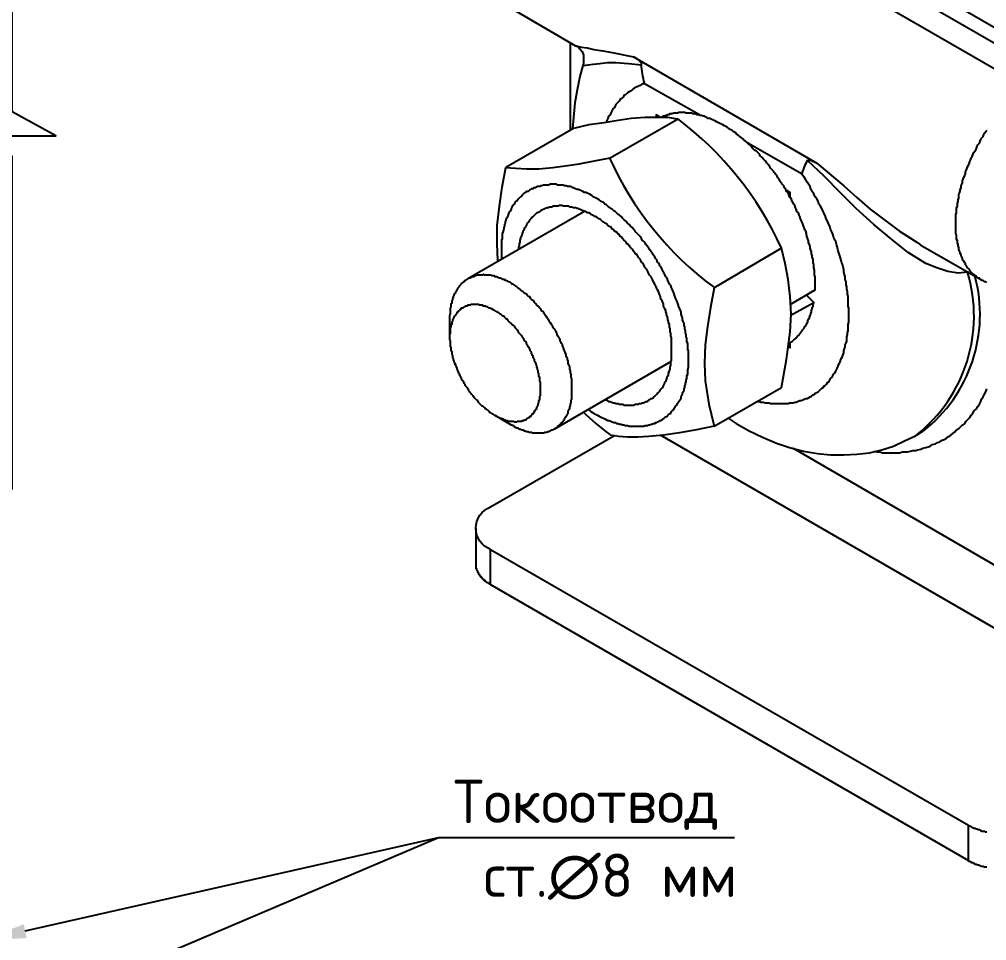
# Model space of a CAD drawing. Header units: millimetres. Extents: x -42533 to 645315, y 3457 to 82611.
# Drawn here: x 634837 to 640427, y 25499 to 30821 of the extents above; entities that cross this region are included whole.
import ezdxf

# ---------------------------------------------------------------- set-up
doc = ezdxf.new("R2010")
doc.units = ezdxf.units.MM
doc.layers.add('PDF _0', color=7, linetype='Continuous')
doc.layers.add('PDF _Текст', color=7, linetype='Continuous')
doc.styles.add('PDF ISOCPEUR', font='isocpeur.ttf')

msp = doc.modelspace()

# ---------------------------------------------------------------- linework, layer by layer
at = {"layer": 'PDF _0', "lineweight": 25}
for points in [[(634794.4, 28105.8), (634794.4, 30028.6), (634561.5, 30147.2), (635048.6, 30147.2), (634794.4, 30287), (634794.4, 34056.4), (634561.5, 34179.3), (635048.6, 34179.3), (634794.4, 34319), (634794.4, 35174.6)], [(638161.6, 32108.2), (640567.2, 30719), (640745.1, 30820.6)], [(640694.3, 30553.8), (638034.5, 32087)], [(640651.9, 30431), (637962.5, 31981.1)], [(637708.4, 30867.2), (638051.4, 30668.1), (638064.1, 30663.9), (638076.8, 30651.2), (638089.6, 30634.3), (638098, 30613.1), (638098, 30587.7), (638098, 30566.5), (638093.8, 30553.8), (638076.8, 30490.3), (638059.9, 30414), (638047.2, 30337.8), (638038.7, 30253.1), (638034.5, 30189.6)], [(638021.8, 30181.1), (638021.8, 30685.1)], [(638051.4, 30668.1), (638055.7, 30668.1), (638085.3, 30659.7), (638119.2, 30655.4), (638157.3, 30647), (638208.1, 30638.5), (638263.2, 30630), (638386, 30604.6)], [(638093.8, 30553.8), (638098, 30553.8), (638123.4, 30558), (638153.1, 30562.3), (638191.2, 30566.5), (638233.6, 30570.7), (638284.4, 30570.7), (638356.4, 30566.5), (638432.6, 30558), (638432.6, 30566.5), (638428.4, 30570.7), (638424.1, 30579.2), (638407.2, 30591.9), (638386, 30604.6), (639444.9, 29990.5), (639601.6, 29859.2), (639677.8, 29791.4), (639754, 29723.7), (639838.7, 29660.1), (639923.5, 29596.6), (640029.3, 29528.8), (640046.3, 29516.1), (640393.6, 29317.1)], [(638767.2, 30270), (638449.6, 30447.9), (638441.1, 30447.9), (638432.6, 30443.7), (638424.1, 30439.4), (638415.7, 30435.2), (638407.2, 30431), (638398.7, 30426.7), (638390.3, 30422.5), (638381.8, 30418.3), (638377.6, 30414), (638369.1, 30405.6), (638360.6, 30401.3), (638352.1, 30397.1), (638343.7, 30388.6), (638339.4, 30384.4), (638331, 30380.1), (638326.7, 30371.7), (638318.3, 30363.2), (638309.8, 30359), (638305.6, 30350.5), (638297.1, 30342), (638292.8, 30337.8), (638284.4, 30329.3), (638280.1, 30320.8), (638275.9, 30312.4), (638267.4, 30303.9), (638263.2, 30295.4), (638259, 30287), (638254.7, 30278.5), (638250.5, 30270), (638242, 30261.6), (638237.8, 30248.8), (638233.6, 30240.4), (638229.3, 30231.9), (638229.3, 30227.7)], [(637602.5, 29423), (637602.5, 29427.2), (637598.2, 29524.6), (637598.2, 29630.5), (637611, 29740.6), (637627.9, 29850.7), (637649.1, 29965.1), (637704.1, 29960.8), (637767.7, 29956.6), (637839.7, 29956.6), (637920.1, 29965.1), (637992.1, 29973.6), (638072.6, 29986.3), (638161.6, 30003.2), (638250.5, 30020.1), (638640.1, 30244.6), (638585.1, 30253.1), (638521.6, 30253.1), (638453.8, 30253.1), (638373.3, 30248.8), (638297.1, 30236.1), (638216.6, 30223.4), (638127.7, 30210.7), (638038.7, 30189.6), (637649.1, 29965.1)], [(638542.7, 30253.1), (638517.3, 30270), (638517.3, 30253.1)], [(639292.4, 29173.1), (639436.4, 29257.8), (639436.4, 29266.2), (639436.4, 29274.7), (639436.4, 29283.2), (639436.4, 29295.9), (639436.4, 29304.4), (639436.4, 29312.8), (639436.4, 29321.3), (639436.4, 29334), (639432.2, 29342.5), (639432.2, 29351), (639432.2, 29363.7), (639432.2, 29372.1), (639427.9, 29384.8), (639427.9, 29393.3), (639427.9, 29406), (639423.7, 29414.5), (639423.7, 29423), (639423.7, 29435.7), (639419.4, 29444.1), (639419.4, 29456.8), (639415.2, 29465.3), (639415.2, 29478), (639411, 29486.5), (639406.7, 29499.2), (639406.7, 29507.7), (639402.5, 29520.4), (639398.3, 29528.8), (639398.3, 29541.5), (639394, 29550), (639389.8, 29562.7), (639385.6, 29575.4), (639385.6, 29583.9), (639381.3, 29596.6), (639377.1, 29605.1), (639372.9, 29617.8), (639368.6, 29626.3), (639364.4, 29639), (639360.2, 29647.4), (639355.9, 29660.1), (639351.7, 29668.6), (639347.4, 29681.3), (639343.2, 29689.8), (639339, 29702.5), (639330.5, 29711), (639326.3, 29723.7), (639322, 29732.1), (639317.8, 29744.8), (639313.6, 29753.3), (639305.1, 29766), (639300.9, 29774.5), (639296.6, 29787.2), (639288.2, 29795.7), (639283.9, 29808.4), (639279.7, 29816.8), (639271.2, 29825.3), (639267, 29838), (639258.5, 29846.5), (639254.3, 29859.2), (639245.8, 29867.7), (639241.6, 29876.1), (639233.1, 29884.6), (639228.9, 29897.3), (639220.4, 29905.8), (639216.2, 29914.3), (639207.7, 29927), (639199.2, 29935.4), (639195, 29943.9), (639186.5, 29952.4), (639178, 29960.8), (639173.8, 29969.3), (639165.3, 29982), (639156.9, 29990.5), (639152.6, 29999), (639144.2, 30007.4), (639135.7, 30015.9), (639127.2, 30024.4), (639118.7, 30032.8), (639114.5, 30041.3), (639106, 30049.8), (639097.6, 30058.3), (639089.1, 30062.5), (639080.6, 30071), (639072.2, 30079.4), (639067.9, 30087.9), (639059.4, 30096.4), (639051, 30100.6), (639042.5, 30109.1), (639034, 30117.6), (639025.6, 30121.8), (639017.1, 30130.3), (639008.6, 30138.7), (639000.1, 30143), (638991.7, 30151.4), (638983.2, 30155.7), (638979, 30164.1), (638970.5, 30168.4), (638962, 30172.6), (638953.6, 30181.1), (638945.1, 30185.3), (638936.6, 30189.6), (638928.1, 30198), (638919.7, 30202.3), (638911.2, 30206.5), (638902.7, 30210.7), (638894.3, 30215), (638885.8, 30219.2), (638877.3, 30223.4), (638868.9, 30227.7), (638860.4, 30231.9), (638851.9, 30236.1), (638843.4, 30240.4), (638835, 30244.6), (638826.5, 30248.8), (638818, 30248.8), (638809.6, 30253.1), (638801.1, 30257.3), (638796.9, 30261.6), (638788.4, 30261.6), (638779.9, 30265.8), (638771.4, 30265.8), (638763, 30270), (638754.5, 30270), (638746, 30274.3), (638737.6, 30274.3), (638729.1, 30274.3), (638724.9, 30278.5), (638716.4, 30278.5), (638707.9, 30278.5), (638699.4, 30278.5), (638691, 30278.5), (638682.5, 30282.7), (638678.3, 30282.7), (638669.8, 30282.7), (638661.3, 30282.7), (638652.9, 30282.7), (638648.6, 30282.7), (638640.1, 30278.5), (638631.7, 30278.5), (638627.4, 30278.5), (638619, 30278.5), (638610.5, 30274.3), (638606.3, 30274.3), (638597.8, 30274.3), (638589.3, 30270), (638585.1, 30270), (638576.6, 30265.8), (638572.4, 30265.8), (638563.9, 30261.6), (638559.7, 30261.6), (638551.2, 30257.3), (638547, 30253.1)], [(640427.5, 29300.1), (640423.2, 29304.4), (640414.8, 29304.4), (640410.5, 29308.6), (640406.3, 29312.8), (640397.8, 29312.8), (640393.6, 29317.1), (640389.3, 29321.3), (640385.1, 29325.5), (640376.6, 29325.5), (640372.4, 29329.8), (640368.2, 29334), (640363.9, 29338.2), (640359.7, 29342.5), (640351.2, 29346.7), (640347, 29351), (640342.8, 29355.2), (640338.5, 29359.4), (640334.3, 29363.7), (640330, 29372.1), (640325.8, 29376.4), (640321.6, 29380.6), (640317.3, 29384.8), (640313.1, 29393.3), (640308.9, 29397.5), (640304.6, 29401.8), (640304.6, 29410.2), (640300.4, 29414.5), (640296.2, 29423), (640291.9, 29427.2), (640287.7, 29435.7), (640287.7, 29439.9), (640283.5, 29448.4), (640279.2, 29452.6), (640279.2, 29461.1), (640275, 29469.5), (640275, 29473.8), (640270.8, 29482.3), (640266.5, 29490.7), (640266.5, 29495), (640266.5, 29503.4), (640262.3, 29511.9), (640262.3, 29520.4), (640258, 29528.8), (640258, 29537.3), (640258, 29541.5), (640253.8, 29550), (640253.8, 29558.5), (640253.8, 29567), (640253.8, 29575.4), (640249.6, 29583.9), (640249.6, 29592.4), (640249.6, 29600.8), (640249.6, 29609.3), (640249.6, 29617.8), (640249.6, 29630.5), (640249.6, 29639), (640249.6, 29647.4), (640249.6, 29655.9), (640249.6, 29664.4), (640249.6, 29672.8), (640249.6, 29681.3), (640249.6, 29694), (640253.8, 29702.5), (640253.8, 29711), (640253.8, 29719.4), (640253.8, 29732.1), (640258, 29740.6), (640258, 29749.1), (640258, 29757.5), (640262.3, 29770.3), (640262.3, 29778.7), (640266.5, 29787.2), (640266.5, 29799.9), (640266.5, 29808.4), (640270.8, 29816.8), (640275, 29829.5), (640275, 29838), (640279.2, 29846.5), (640279.2, 29859.2), (640283.5, 29867.7), (640287.7, 29876.1), (640287.7, 29888.8), (640291.9, 29897.3), (640296.2, 29910), (640300.4, 29918.5), (640304.6, 29927), (640304.6, 29939.7), (640308.9, 29948.1), (640313.1, 29956.6), (640317.3, 29969.3), (640321.6, 29977.8), (640325.8, 29986.3), (640330, 29999), (640334.3, 30007.4), (640338.5, 30020.1), (640342.8, 30028.6), (640347, 30037.1), (640351.2, 30049.8), (640359.7, 30058.3), (640363.9, 30066.7), (640368.2, 30075.2), (640372.4, 30087.9), (640376.6, 30096.4), (640385.1, 30104.8), (640389.3, 30117.6), (640393.6, 30126), (640397.8, 30134.5), (640406.3, 30143), (640410.5, 30155.7), (640414.8, 30164.1), (640423.2, 30172.6), (640427.5, 30181.1)], [(639101.8, 28614), (639114.5, 28614), (639123, 28609.8), (639135.7, 28609.8), (639148.4, 28605.5), (639156.9, 28605.5), (639169.6, 28605.5), (639178, 28601.3), (639190.7, 28601.3), (639199.2, 28601.3), (639207.7, 28601.3), (639220.4, 28601.3), (639228.9, 28601.3), (639241.6, 28601.3), (639250, 28601.3), (639258.5, 28601.3), (639271.2, 28601.3), (639279.7, 28601.3), (639288.2, 28605.5), (639300.9, 28605.5), (639309.3, 28605.5), (639317.8, 28609.8), (639326.3, 28609.8), (639334.7, 28614), (639347.4, 28618.2), (639355.9, 28618.2), (639364.4, 28622.5), (639372.9, 28626.7), (639381.3, 28630.9), (639389.8, 28630.9), (639398.3, 28635.2), (639406.7, 28639.4), (639415.2, 28643.7), (639423.7, 28652.1), (639432.2, 28656.4), (639436.4, 28660.6), (639444.9, 28664.8), (639453.3, 28669.1), (639461.8, 28677.5), (639466, 28681.8), (639474.5, 28690.2), (639483, 28694.5), (639487.2, 28702.9), (639495.7, 28707.2), (639504.2, 28715.7), (639508.4, 28724.1), (639516.9, 28728.4), (639521.1, 28736.8), (639525.3, 28745.3), (639533.8, 28753.8), (639538, 28762.2), (639542.3, 28770.7), (639550.7, 28779.2), (639555, 28787.7), (639559.2, 28796.1), (639563.5, 28804.6), (639567.7, 28813.1), (639571.9, 28825.8), (639576.2, 28834.2), (639580.4, 28842.7), (639584.6, 28855.4), (639588.9, 28863.9), (639593.1, 28872.4), (639597.3, 28885.1), (639601.6, 28893.5), (639601.6, 28906.2), (639605.8, 28918.9), (639610, 28927.4), (639610, 28940.1), (639614.3, 28952.8), (639618.5, 28961.3), (639618.5, 28974), (639618.5, 28986.7), (639622.7, 28999.4), (639622.7, 29012.1), (639627, 29020.6), (639627, 29033.3), (639627, 29046), (639627, 29058.7), (639631.2, 29071.4), (639631.2, 29084.1), (639631.2, 29096.8), (639631.2, 29109.5), (639631.2, 29126.5), (639631.2, 29139.2), (639631.2, 29151.9), (639627, 29164.6), (639627, 29177.3), (639627, 29190), (639627, 29207), (639627, 29219.7), (639622.7, 29232.4), (639622.7, 29249.3), (639618.5, 29262), (639618.5, 29274.7), (639614.3, 29287.4), (639614.3, 29304.4), (639610, 29317.1), (639610, 29334), (639605.8, 29346.7), (639601.6, 29359.4), (639601.6, 29376.4), (639597.3, 29389.1), (639593.1, 29406), (639588.9, 29418.7), (639584.6, 29435.7), (639580.4, 29448.4), (639576.2, 29461.1), (639571.9, 29478), (639567.7, 29490.7), (639563.5, 29507.7), (639559.2, 29520.4), (639555, 29537.3), (639546.5, 29550), (639542.3, 29567), (639538, 29579.7), (639529.6, 29596.6), (639525.3, 29609.3), (639521.1, 29626.3), (639512.6, 29639), (639508.4, 29651.7), (639499.9, 29668.6), (639495.7, 29681.3), (639487.2, 29698.3), (639483, 29711), (639474.5, 29727.9), (639466, 29740.6), (639457.6, 29753.3), (639453.3, 29770.3), (639444.9, 29783), (639436.4, 29795.7), (639427.9, 29812.6), (639419.4, 29825.3), (639411, 29838), (639406.7, 29855), (639398.3, 29867.7), (639389.8, 29880.4), (639381.3, 29893.1), (639372.9, 29910), (639360.2, 29922.7), (639360.2, 29927), (639046.7, 30104.8)], [(640321.6, 29359.4), (640317.3, 29359.4), (640262.3, 29355.2), (640203, 29363.7), (640139.5, 29384.8), (640075.9, 29410.2), (639974.3, 29473.8), (639876.9, 29550), (639775.2, 29634.7), (639673.6, 29727.9), (639580.4, 29821.1), (639487.2, 29914.3), (639394, 30003.2), (639398.3, 30007.4), (639402.5, 30007.4), (639411, 30007.4), (639440.6, 29994.7), (639444.9, 29990.5)], [(638123.4, 28567.4), (638131.9, 28563.2), (638140.4, 28554.7), (638148.8, 28550.5), (638157.3, 28546.2), (638161.6, 28542), (638170, 28537.8), (638178.5, 28533.5), (638187, 28529.3), (638195.4, 28525.1), (638203.9, 28520.8), (638212.4, 28516.6), (638220.8, 28512.4), (638229.3, 28508.1), (638237.8, 28503.9), (638246.3, 28503.9), (638254.7, 28499.6), (638263.2, 28495.4), (638271.7, 28491.2), (638280.1, 28491.2), (638288.6, 28486.9), (638297.1, 28486.9), (638305.6, 28482.7), (638314, 28482.7), (638322.5, 28478.5), (638331, 28478.5), (638339.4, 28474.2), (638347.9, 28474.2), (638352.1, 28474.2), (638360.6, 28470), (638369.1, 28470), (638377.6, 28470), (638386, 28470), (638394.5, 28470), (638398.7, 28470), (638407.2, 28470), (638415.7, 28470), (638424.1, 28470), (638432.6, 28470), (638436.8, 28470), (638445.3, 28470), (638453.8, 28474.2), (638458, 28474.2), (638466.5, 28474.2), (638475, 28478.5), (638479.2, 28478.5), (638487.7, 28482.7), (638496.1, 28482.7), (638500.4, 28486.9), (638508.8, 28486.9), (638513.1, 28491.2), (638521.6, 28491.2), (638525.8, 28495.4), (638534.3, 28499.6), (638538.5, 28503.9), (638547, 28503.9), (638551.2, 28508.1), (638555.4, 28512.4), (638563.9, 28516.6), (638568.1, 28520.8), (638572.4, 28525.1), (638580.9, 28529.3), (638585.1, 28533.5), (638589.3, 28537.8), (638593.6, 28542), (638602, 28546.2), (638606.3, 28554.7), (638610.5, 28558.9), (638614.7, 28563.2), (638619, 28567.4), (638623.2, 28575.9), (638627.4, 28580.1), (638631.7, 28588.6), (638635.9, 28592.8), (638640.1, 28601.3), (638644.4, 28605.5), (638648.6, 28614), (638652.9, 28618.2), (638657.1, 28626.7), (638661.3, 28630.9), (638661.3, 28639.4), (638665.6, 28647.9), (638669.8, 28656.4), (638669.8, 28660.6), (638674, 28669.1), (638678.3, 28677.5), (638678.3, 28686), (638682.5, 28694.5), (638682.5, 28702.9), (638686.7, 28711.4), (638686.7, 28719.9), (638691, 28728.4), (638691, 28736.8), (638695.2, 28745.3), (638695.2, 28753.8), (638695.2, 28762.2), (638699.4, 28770.7), (638699.4, 28779.2), (638699.4, 28787.7), (638699.4, 28796.1), (638703.7, 28808.8), (638703.7, 28817.3), (638703.7, 28825.8), (638703.7, 28834.2), (638703.7, 28846.9), (638703.7, 28855.4), (638703.7, 28863.9), (638703.7, 28876.6), (638703.7, 28885.1), (638703.7, 28893.5), (638703.7, 28906.2), (638699.4, 28914.7), (638699.4, 28927.4), (638699.4, 28935.9), (638699.4, 28948.6), (638695.2, 28957.1), (638695.2, 28965.5), (638695.2, 28978.2), (638691, 28986.7), (638691, 28999.4), (638686.7, 29007.9), (638686.7, 29020.6), (638682.5, 29033.3), (638682.5, 29041.8), (638678.3, 29054.5), (638678.3, 29063), (638674, 29075.7), (638669.8, 29084.1), (638669.8, 29096.8), (638665.6, 29105.3), (638661.3, 29118), (638661.3, 29130.7), (638657.1, 29139.2), (638652.9, 29151.9), (638648.6, 29160.4), (638644.4, 29173.1), (638640.1, 29185.8), (638635.9, 29194.2), (638631.7, 29207), (638627.4, 29215.4), (638623.2, 29228.1), (638619, 29240.8), (638614.7, 29249.3), (638610.5, 29262), (638606.3, 29270.5), (638602, 29283.2), (638593.6, 29291.7), (638589.3, 29304.4), (638585.1, 29312.8), (638580.9, 29325.5), (638572.4, 29334), (638568.1, 29346.7), (638563.9, 29355.2), (638555.4, 29367.9), (638551.2, 29376.4), (638547, 29389.1), (638538.5, 29397.5), (638534.3, 29410.2), (638525.8, 29418.7), (638521.6, 29431.4), (638513.1, 29439.9), (638508.8, 29448.4), (638500.4, 29461.1), (638496.1, 29469.5), (638487.7, 29478), (638479.2, 29490.7), (638475, 29499.2), (638466.5, 29507.7), (638458, 29520.4), (638453.8, 29528.8), (638445.3, 29537.3), (638436.8, 29545.8), (638432.6, 29554.3), (638424.1, 29567), (638415.7, 29575.4), (638407.2, 29583.9), (638398.7, 29592.4), (638394.5, 29600.8), (638386, 29609.3), (638377.6, 29617.8), (638369.1, 29626.3), (638360.6, 29634.7), (638352.1, 29643.2), (638347.9, 29651.7), (638339.4, 29655.9), (638331, 29664.4), (638322.5, 29672.8), (638314, 29681.3), (638305.6, 29689.8), (638297.1, 29694), (638288.6, 29702.5), (638280.1, 29711), (638271.7, 29715.2), (638263.2, 29723.7), (638254.7, 29727.9), (638246.3, 29736.4), (638237.8, 29740.6), (638229.3, 29749.1), (638220.8, 29753.3), (638212.4, 29761.8), (638203.9, 29766), (638195.4, 29770.3), (638187, 29778.7), (638178.5, 29783), (638170, 29787.2), (638161.6, 29791.4), (638153.1, 29795.7), (638144.6, 29804.1), (638136.1, 29808.4), (638127.7, 29812.6), (638119.2, 29816.8), (638110.7, 29821.1), (638102.3, 29821.1), (638093.8, 29825.3), (638085.3, 29829.5), (638076.8, 29833.8), (638068.4, 29838), (638059.9, 29838), (638051.4, 29842.3), (638043, 29846.5), (638034.5, 29846.5), (638030.3, 29850.7), (638021.8, 29855), (638013.3, 29855), (638004.8, 29855), (637996.4, 29859.2), (637987.9, 29859.2), (637979.4, 29863.4), (637971, 29863.4), (637962.5, 29863.4), (637954, 29863.4), (637949.8, 29863.4), (637941.3, 29867.7), (637932.8, 29867.7), (637924.4, 29867.7), (637915.9, 29867.7), (637911.7, 29867.7), (637903.2, 29867.7), (637894.7, 29863.4), (637886.3, 29863.4), (637882, 29863.4), (637873.5, 29863.4), (637865.1, 29863.4), (637856.6, 29859.2), (637852.4, 29859.2), (637843.9, 29855), (637839.7, 29855), (637831.2, 29855), (637822.7, 29850.7), (637818.5, 29846.5), (637810, 29846.5), (637805.8, 29842.3), (637797.3, 29842.3), (637793.1, 29838), (637784.6, 29833.8), (637780.4, 29829.5), (637776.1, 29825.3), (637767.7, 29825.3), (637763.4, 29821.1), (637755, 29816.8), (637750.7, 29812.6), (637746.5, 29808.4), (637742.3, 29804.1), (637733.8, 29795.7), (637729.5, 29791.4), (637725.3, 29787.2), (637721.1, 29783), (637716.8, 29778.7), (637712.6, 29770.3), (637704.1, 29766), (637699.9, 29761.8), (637695.7, 29753.3), (637691.4, 29749.1), (637687.2, 29740.6), (637683, 29736.4), (637678.7, 29727.9), (637678.7, 29723.7), (637674.5, 29715.2), (637670.3, 29711), (637666, 29702.5), (637661.8, 29694), (637661.8, 29689.8), (637657.5, 29681.3), (637653.3, 29672.8), (637649.1, 29664.4), (637649.1, 29655.9), (637644.8, 29651.7), (637644.8, 29643.2), (637640.6, 29634.7), (637640.6, 29626.3), (637636.4, 29617.8), (637636.4, 29609.3), (637632.1, 29600.8), (637632.1, 29592.4), (637627.9, 29583.9), (637627.9, 29575.4), (637627.9, 29567), (637627.9, 29554.3), (637623.7, 29545.8), (637623.7, 29537.3), (637623.7, 29528.8), (637623.7, 29520.4), (637623.7, 29507.7), (637623.7, 29499.2), (637623.7, 29490.7), (637623.7, 29482.3), (637623.7, 29469.5), (637623.7, 29461.1), (637623.7, 29448.4), (637623.7, 29439.9), (637623.7, 29435.7)], [(639292.4, 29787.2), (639292.4, 29821.1), (639267, 29838)], [(638220.8, 28622.5), (638229.3, 28622.5), (638233.6, 28618.2), (638242, 28614), (638250.5, 28614), (638254.7, 28609.8), (638263.2, 28609.8), (638267.4, 28605.5), (638275.9, 28605.5), (638284.4, 28601.3), (638288.6, 28601.3), (638297.1, 28601.3), (638301.3, 28597.1), (638309.8, 28597.1), (638314, 28597.1), (638322.5, 28597.1), (638331, 28592.8), (638335.2, 28592.8), (638343.7, 28592.8), (638347.9, 28592.8), (638356.4, 28592.8), (638360.6, 28592.8), (638369.1, 28592.8), (638373.3, 28592.8), (638377.6, 28592.8), (638386, 28592.8), (638390.3, 28592.8), (638398.7, 28597.1), (638403, 28597.1), (638411.4, 28597.1), (638415.7, 28597.1), (638419.9, 28601.3), (638428.4, 28601.3), (638432.6, 28601.3), (638436.8, 28605.5), (638445.3, 28605.5), (638449.6, 28609.8), (638453.8, 28609.8), (638458, 28614), (638466.5, 28614), (638470.7, 28618.2), (638475, 28622.5), (638479.2, 28622.5), (638483.4, 28626.7), (638487.7, 28630.9), (638491.9, 28630.9), (638500.4, 28635.2), (638504.6, 28639.4), (638508.8, 28643.7), (638513.1, 28647.9), (638517.3, 28652.1), (638521.6, 28656.4), (638525.8, 28660.6), (638530, 28664.8), (638534.3, 28669.1), (638538.5, 28673.3), (638538.5, 28677.5), (638542.7, 28681.8), (638547, 28686), (638551.2, 28690.2), (638555.4, 28694.5), (638559.7, 28702.9), (638559.7, 28707.2), (638563.9, 28711.4), (638568.1, 28719.9), (638568.1, 28724.1), (638572.4, 28728.4), (638576.6, 28736.8), (638576.6, 28741.1), (638580.9, 28749.5), (638580.9, 28753.8), (638585.1, 28762.2), (638589.3, 28766.5), (638589.3, 28774.9), (638589.3, 28779.2), (638593.6, 28787.7), (638593.6, 28791.9), (638597.8, 28800.4), (638597.8, 28808.8), (638597.8, 28813.1), (638602, 28821.5), (638602, 28830), (638602, 28834.2), (638602, 28842.7), (638606.3, 28851.2), (638606.3, 28859.7), (638606.3, 28868.1), (638606.3, 28872.4), (638606.3, 28880.8), (638606.3, 28889.3), (638606.3, 28897.8), (638606.3, 28906.2), (638606.3, 28914.7), (638606.3, 28923.2), (638606.3, 28931.7), (638606.3, 28940.1), (638606.3, 28948.6), (638606.3, 28957.1), (638606.3, 28961.3), (638606.3, 28969.8), (638606.3, 28982.5), (638602, 28991), (638602, 28999.4), (638602, 29007.9), (638597.8, 29016.4), (638597.8, 29024.8), (638597.8, 29033.3), (638593.6, 29041.8), (638593.6, 29050.2), (638593.6, 29058.7), (638589.3, 29067.2), (638589.3, 29075.7), (638585.1, 29084.1), (638585.1, 29092.6), (638580.9, 29105.3), (638576.6, 29113.8), (638576.6, 29122.2), (638572.4, 29130.7), (638572.4, 29139.2), (638568.1, 29147.7), (638563.9, 29156.1), (638559.7, 29164.6), (638559.7, 29177.3), (638555.4, 29185.8), (638551.2, 29194.2), (638547, 29202.7), (638542.7, 29211.2), (638542.7, 29219.7), (638538.5, 29228.1), (638534.3, 29236.6), (638530, 29249.3), (638525.8, 29257.8), (638521.6, 29266.2), (638517.3, 29274.7), (638513.1, 29283.2), (638508.8, 29291.7), (638504.6, 29300.1), (638500.4, 29308.6), (638496.1, 29317.1), (638491.9, 29325.5), (638487.7, 29334), (638479.2, 29342.5), (638475, 29351), (638470.7, 29359.4), (638466.5, 29367.9), (638462.3, 29376.4), (638453.8, 29384.8), (638449.6, 29393.3), (638445.3, 29401.8), (638441.1, 29410.2), (638432.6, 29418.7), (638428.4, 29427.2), (638424.1, 29435.7), (638415.7, 29444.1), (638411.4, 29452.6), (638407.2, 29461.1), (638398.7, 29465.3), (638394.5, 29473.8), (638386, 29482.3), (638381.8, 29490.7), (638373.3, 29499.2), (638369.1, 29503.4), (638360.6, 29511.9), (638356.4, 29520.4), (638347.9, 29524.6), (638343.7, 29533.1), (638335.2, 29541.5), (638331, 29545.8), (638322.5, 29554.3), (638318.3, 29562.7), (638309.8, 29567), (638305.6, 29575.4), (638297.1, 29579.7), (638292.8, 29588.1), (638284.4, 29592.4), (638275.9, 29596.6), (638271.7, 29605.1), (638263.2, 29609.3), (638259, 29617.8), (638250.5, 29622), (638242, 29626.3), (638237.8, 29630.5), (638229.3, 29639), (638220.8, 29643.2), (638216.6, 29647.4), (638208.1, 29651.7), (638203.9, 29655.9), (638195.4, 29664.4), (638187, 29668.6), (638182.7, 29672.8), (638174.3, 29677.1), (638165.8, 29681.3), (638161.6, 29681.3), (638157.3, 29685.5), (638148.8, 29689.8), (638140.4, 29694), (638136.1, 29698.3), (638127.7, 29702.5), (638119.2, 29702.5), (638115, 29706.7), (638106.5, 29711), (638098, 29715.2), (638093.8, 29715.2), (638085.3, 29719.4), (638081.1, 29719.4), (638072.6, 29723.7), (638064.1, 29727.9), (638059.9, 29727.9), (638051.4, 29732.1), (638047.2, 29732.1), (638038.7, 29732.1), (638030.3, 29736.4), (638026, 29736.4), (638017.5, 29736.4), (638013.3, 29740.6), (638004.8, 29740.6), (638000.6, 29740.6), (637992.1, 29740.6), (637987.9, 29740.6), (637979.4, 29740.6), (637975.2, 29744.8), (637966.7, 29744.8), (637962.5, 29744.8), (637954, 29744.8), (637949.8, 29740.6), (637941.3, 29740.6), (637937.1, 29740.6), (637928.6, 29740.6), (637924.4, 29740.6), (637920.1, 29740.6), (637911.7, 29736.4), (637907.4, 29736.4), (637899, 29736.4), (637894.7, 29732.1), (637890.5, 29732.1), (637886.3, 29732.1), (637877.8, 29727.9), (637873.5, 29727.9), (637869.3, 29723.7), (637860.8, 29719.4), (637856.6, 29719.4), (637852.4, 29715.2), (637848.1, 29715.2), (637843.9, 29711), (637839.7, 29706.7), (637831.2, 29702.5), (637827, 29702.5), (637822.7, 29698.3), (637818.5, 29694), (637814.3, 29689.8), (637810, 29685.5), (637805.8, 29681.3), (637801.5, 29677.1), (637797.3, 29672.8), (637793.1, 29668.6), (637788.8, 29664.4), (637784.6, 29660.1), (637784.6, 29655.9), (637780.4, 29651.7), (637776.1, 29647.4), (637771.9, 29643.2), (637767.7, 29634.7), (637767.7, 29630.5), (637763.4, 29626.3), (637759.2, 29617.8), (637755, 29613.5), (637755, 29609.3), (637750.7, 29600.8), (637746.5, 29596.6), (637746.5, 29592.4), (637742.3, 29583.9), (637742.3, 29579.7), (637738, 29571.2), (637738, 29567), (637733.8, 29558.5), (637733.8, 29550), (637729.5, 29545.8), (637729.5, 29537.3), (637729.5, 29533.1), (637725.3, 29524.6), (637725.3, 29516.1), (637725.3, 29507.7), (637721.1, 29503.4), (637721.1, 29495), (637721.1, 29490.7)], [(638102.3, 29711), (637428.8, 29321.3)], [(638851.9, 28470), (639241.6, 28694.5), (639271.2, 28855.4), (639292.4, 29016.4), (639296.6, 29118), (639292.4, 29219.7), (639279.7, 29317.1), (639262.7, 29410.2), (639241.6, 29499.2), (638851.9, 29270.5), (638830.7, 29156.1), (638813.8, 29046), (638801.1, 28940.1), (638796.9, 28834.2), (638801.1, 28732.6), (638822.3, 28597.1), (638851.9, 28470), (638750.3, 28448.8), (638652.9, 28431.9), (638559.7, 28419.2), (638475, 28410.7), (638411.4, 28406.5), (638352.1, 28406.5), (638301.3, 28410.7), (638250.5, 28419.2)], [(640317.3, 29359.4), (640317.3, 29359.4)], [(637585.5, 28533.5), (637678.7, 28478.5), (637683, 28478.5), (637691.4, 28474.2), (637695.7, 28470), (637699.9, 28465.8), (637704.1, 28465.8), (637712.6, 28461.5), (637716.8, 28461.5), (637721.1, 28457.3), (637729.5, 28453.1), (637733.8, 28453.1), (637738, 28448.8), (637746.5, 28448.8), (637750.7, 28448.8), (637755, 28444.6), (637759.2, 28444.6), (637767.7, 28440.4), (637771.9, 28440.4), (637776.1, 28440.4), (637780.4, 28436.1), (637788.8, 28436.1), (637793.1, 28436.1), (637797.3, 28436.1), (637801.5, 28431.9), (637810, 28431.9), (637814.3, 28431.9), (637818.5, 28431.9), (637822.7, 28431.9), (637827, 28431.9), (637835.4, 28431.9), (637839.7, 28431.9), (637843.9, 28431.9), (637848.1, 28431.9), (637852.4, 28431.9), (637856.6, 28431.9), (637865.1, 28431.9), (637869.3, 28431.9), (637873.5, 28436.1), (637877.8, 28436.1), (637882, 28436.1), (637886.3, 28436.1), (637890.5, 28440.4), (637894.7, 28440.4), (637899, 28440.4), (637903.2, 28444.6), (637907.4, 28444.6), (637911.7, 28448.8), (637915.9, 28448.8), (637920.1, 28448.8), (637924.4, 28453.1), (637928.6, 28453.1), (637932.8, 28457.3), (637937.1, 28461.5), (637941.3, 28461.5), (637945.5, 28465.8), (637949.8, 28470), (637954, 28474.2), (637958.3, 28478.5), (637962.5, 28478.5), (637962.5, 28482.7), (637966.7, 28486.9), (637971, 28491.2), (637975.2, 28491.2), (637975.2, 28495.4), (637979.4, 28499.6), (637983.7, 28503.9), (637983.7, 28508.1), (637987.9, 28512.4), (637992.1, 28516.6), (637992.1, 28520.8), (637996.4, 28525.1), (637996.4, 28529.3), (638000.6, 28533.5), (638004.8, 28537.8), (638004.8, 28542), (638009.1, 28546.2), (638009.1, 28554.7), (638009.1, 28558.9), (638013.3, 28563.2), (638013.3, 28567.4), (638017.5, 28571.7), (638017.5, 28580.1), (638017.5, 28584.4), (638021.8, 28588.6), (638021.8, 28592.8), (638021.8, 28601.3), (638026, 28605.5), (638026, 28609.8), (638026, 28618.2), (638026, 28622.5), (638030.3, 28626.7), (638030.3, 28635.2), (638030.3, 28639.4), (638030.3, 28647.9), (638030.3, 28652.1), (638030.3, 28660.6), (638030.3, 28664.8), (638030.3, 28673.3), (638030.3, 28677.5), (638030.3, 28686), (638030.3, 28690.2), (638030.3, 28698.7), (638030.3, 28702.9), (638030.3, 28711.4), (638030.3, 28715.7), (638030.3, 28724.1), (638030.3, 28728.4), (638030.3, 28736.8), (638030.3, 28745.3), (638026, 28749.5), (638026, 28758), (638026, 28762.2), (638026, 28770.7), (638021.8, 28779.2), (638021.8, 28783.4), (638021.8, 28791.9), (638017.5, 28800.4), (638017.5, 28804.6), (638017.5, 28813.1), (638013.3, 28821.5), (638013.3, 28825.8), (638009.1, 28834.2), (638009.1, 28842.7), (638009.1, 28846.9), (638004.8, 28855.4), (638004.8, 28863.9), (638000.6, 28868.1), (637996.4, 28876.6), (637996.4, 28885.1), (637992.1, 28893.5), (637992.1, 28897.8), (637987.9, 28906.2), (637983.7, 28914.7), (637983.7, 28918.9), (637979.4, 28927.4), (637975.2, 28935.9), (637975.2, 28940.1), (637971, 28948.6), (637966.7, 28957.1), (637962.5, 28961.3), (637962.5, 28969.8), (637958.3, 28978.2), (637954, 28982.5), (637949.8, 28991), (637945.5, 28999.4), (637945.5, 29003.7), (637941.3, 29012.1), (637937.1, 29020.6), (637932.8, 29024.8), (637928.6, 29033.3), (637924.4, 29037.5), (637920.1, 29046), (637915.9, 29054.5), (637911.7, 29058.7), (637907.4, 29067.2), (637903.2, 29071.4), (637899, 29079.9), (637894.7, 29084.1), (637890.5, 29092.6), (637886.3, 29096.8), (637882, 29105.3), (637877.8, 29109.5), (637873.5, 29118), (637869.3, 29122.2), (637865.1, 29130.7), (637856.6, 29135), (637852.4, 29143.4), (637848.1, 29147.7), (637843.9, 29151.9), (637839.7, 29160.4), (637835.4, 29164.6), (637827, 29168.8), (637822.7, 29177.3), (637818.5, 29181.5), (637814.3, 29185.8), (637810, 29194.2), (637801.5, 29198.5), (637797.3, 29202.7), (637793.1, 29207), (637788.8, 29215.4), (637780.4, 29219.7), (637776.1, 29223.9), (637771.9, 29228.1), (637767.7, 29232.4), (637759.2, 29236.6), (637755, 29240.8), (637750.7, 29245.1), (637746.5, 29249.3), (637738, 29253.5), (637733.8, 29257.8), (637729.5, 29262), (637721.1, 29266.2), (637716.8, 29270.5), (637712.6, 29274.7), (637704.1, 29279), (637699.9, 29283.2), (637695.7, 29287.4), (637691.4, 29291.7), (637683, 29291.7), (637678.7, 29295.9), (637674.5, 29300.1), (637666, 29304.4), (637661.8, 29304.4), (637657.5, 29308.6), (637649.1, 29312.8), (637644.8, 29312.8), (637640.6, 29317.1), (637632.1, 29317.1), (637627.9, 29321.3), (637623.7, 29321.3), (637619.4, 29325.5), (637611, 29325.5), (637606.7, 29329.8), (637602.5, 29329.8), (637594, 29334), (637589.8, 29334), (637585.5, 29334), (637581.3, 29338.2), (637572.8, 29338.2), (637568.6, 29338.2), (637564.4, 29342.5), (637560.1, 29342.5), (637551.7, 29342.5), (637547.4, 29342.5), (637543.2, 29342.5), (637539, 29342.5), (637534.7, 29342.5), (637526.2, 29342.5), (637522, 29346.7), (637517.8, 29346.7), (637513.5, 29342.5), (637509.3, 29342.5), (637505.1, 29342.5), (637496.6, 29342.5), (637492.4, 29342.5), (637488.1, 29342.5), (637483.9, 29342.5), (637479.7, 29342.5), (637475.4, 29338.2), (637471.2, 29338.2), (637467, 29338.2), (637462.7, 29334), (637458.5, 29334), (637454.2, 29334), (637450, 29329.8), (637445.8, 29329.8), (637441.5, 29325.5), (637437.3, 29325.5), (637433.1, 29325.5), (637428.8, 29321.3), (637424.6, 29317.1), (637420.4, 29317.1), (637416.1, 29312.8), (637411.9, 29312.8), (637407.7, 29308.6), (637407.7, 29304.4), (637403.4, 29304.4), (637399.2, 29300.1), (637395, 29295.9), (637390.7, 29291.7), (637386.5, 29287.4), (637382.2, 29283.2), (637378, 29279), (637378, 29274.7), (637373.8, 29270.5), (637369.5, 29266.2), (637369.5, 29262), (637365.3, 29257.8), (637365.3, 29253.5), (637361.1, 29249.3), (637356.8, 29245.1), (637356.8, 29240.8), (637352.6, 29236.6), (637352.6, 29232.4), (637348.4, 29228.1), (637348.4, 29223.9), (637344.1, 29219.7), (637344.1, 29215.4), (637339.9, 29207), (637339.9, 29202.7), (637339.9, 29198.5), (637335.7, 29194.2), (637335.7, 29185.8), (637335.7, 29181.5), (637331.4, 29177.3), (637331.4, 29168.8), (637331.4, 29164.6), (637331.4, 29160.4), (637327.2, 29151.9), (637327.2, 29147.7), (637327.2, 29143.4), (637327.2, 29135), (637327.2, 29130.7), (637327.2, 29122.2), (637327.2, 29118), (637323, 29109.5), (637323, 29105.3), (637323, 29096.8), (637323, 29092.6), (637323, 28986.7)], [(639279.7, 28948.6), (639288.2, 28948.6), (639292.4, 28952.8), (639296.6, 28957.1), (639305.1, 28961.3), (639309.3, 28965.5), (639313.6, 28969.8), (639317.8, 28974), (639326.3, 28978.2), (639330.5, 28982.5), (639334.7, 28991), (639339, 28995.2), (639343.2, 28999.4), (639347.4, 29003.7), (639351.7, 29007.9), (639355.9, 29016.4), (639360.2, 29020.6), (639364.4, 29029.1), (639368.6, 29033.3), (639372.9, 29037.5), (639377.1, 29046), (639381.3, 29050.2), (639385.6, 29058.7), (639389.8, 29067.2), (639394, 29071.4), (639394, 29079.9), (639398.3, 29088.4), (639402.5, 29092.6), (639402.5, 29101.1), (639406.7, 29109.5), (639411, 29118), (639411, 29122.2), (639415.2, 29130.7), (639415.2, 29139.2), (639419.4, 29147.7), (639419.4, 29156.1), (639423.7, 29164.6), (639423.7, 29173.1), (639427.9, 29181.5), (639427.9, 29185.8)], [(639292.4, 29109.5), (639427.9, 29185.8), (639385.6, 29228.1)], [(639279.7, 28931.7), (639292.4, 28923.2), (639292.4, 28957.1)], [(637928.6, 28453.1), (638606.3, 28846.9)], [(639775.2, 28326), (639792.2, 28321.8), (639809.1, 28321.8), (639826, 28317.5), (639843, 28317.5), (639859.9, 28317.5), (639876.9, 28317.5), (639893.8, 28317.5), (639906.5, 28317.5), (639923.5, 28317.5), (639940.4, 28321.8), (639957.3, 28321.8), (639970, 28321.8), (639987, 28326), (639999.7, 28330.2), (640016.6, 28330.2), (640029.3, 28334.5), (640046.3, 28338.7), (640059, 28342.9), (640075.9, 28347.2), (640088.6, 28351.4), (640101.3, 28355.6), (640114, 28364.1), (640131, 28368.4), (640143.7, 28376.8), (640156.4, 28381.1), (640169.1, 28389.5), (640181.8, 28393.8), (640194.5, 28402.2), (640207.2, 28410.7), (640219.9, 28419.2), (640232.6, 28427.6), (640241.1, 28436.1), (640253.8, 28448.8), (640266.5, 28457.3), (640275, 28465.8), (640287.7, 28478.5), (640300.4, 28486.9), (640308.9, 28499.6), (640317.3, 28508.1), (640330, 28520.8), (640338.5, 28533.5), (640347, 28546.2), (640355.5, 28558.9), (640368.2, 28571.7), (640376.6, 28584.4), (640385.1, 28597.1), (640393.6, 28614), (640397.8, 28626.7), (640406.3, 28639.4), (640414.8, 28656.4), (640423.2, 28669.1), (640427.5, 28686)], [(641592.2, 26657.3), (638542.7, 28419.2)], [(639309.3, 28342.9), (640567.2, 27614.5)], [(637475.4, 27881.3), (637475.4, 27678), (637475.4, 27673.8), (637475.4, 27669.5), (637475.4, 27665.3), (637475.4, 27661.1), (637475.4, 27656.8), (637475.4, 27652.6), (637475.4, 27648.3), (637479.7, 27648.3), (637479.7, 27644.1), (637479.7, 27639.9), (637483.9, 27635.6), (637483.9, 27631.4), (637483.9, 27627.2), (637488.1, 27627.2), (637488.1, 27622.9), (637492.4, 27618.7), (637492.4, 27614.5), (637496.6, 27614.5), (637496.6, 27610.2), (637500.8, 27606), (637500.8, 27601.8), (637505.1, 27601.8), (637505.1, 27597.5), (637509.3, 27597.5), (637509.3, 27593.3), (637513.5, 27593.3), (637513.5, 27589.1), (637517.8, 27584.8), (637522, 27584.8), (637522, 27580.6), (637526.2, 27580.6), (637526.2, 27576.3), (637530.5, 27576.3), (637534.7, 27572.1), (637539, 27567.9), (637543.2, 27567.9), (637547.4, 27563.6), (637551.7, 27559.4), (637555.9, 27559.4), (637560.1, 27555.2), (637560.1, 27758.5), (640321.6, 26166), (640325.8, 26161.7), (640330, 26161.7), (640334.3, 26157.5), (640338.5, 26157.5), (640342.8, 26153.3), (640347, 26153.3), (640351.2, 26149), (640355.5, 26149), (640359.7, 26149), (640363.9, 26144.8), (640368.2, 26144.8), (640372.4, 26144.8), (640376.6, 26140.6), (640380.9, 26140.6), (640385.1, 26140.6), (640389.3, 26136.3), (640393.6, 26136.3), (640397.8, 26132.1), (640402, 26132.1), (640406.3, 26132.1), (640414.8, 26132.1), (640419, 26127.9), (640423.2, 26127.9), (640427.5, 26127.9)], [(637560.1, 27555.2), (640321.6, 25962.7), (640321.6, 25958.4), (640325.8, 25958.4), (640330, 25958.4), (640334.3, 25954.2), (640338.5, 25954.2), (640338.5, 25950), (640342.8, 25950), (640347, 25950), (640351.2, 25945.7), (640355.5, 25945.7), (640359.7, 25941.5), (640363.9, 25941.5), (640368.2, 25941.5), (640372.4, 25937.3), (640376.6, 25937.3), (640380.9, 25937.3), (640385.1, 25933), (640389.3, 25933), (640393.6, 25928.8), (640397.8, 25928.8), (640402, 25928.8), (640406.3, 25928.8), (640414.8, 25924.6), (640419, 25924.6), (640423.2, 25924.6), (640427.5, 25924.6)], [(640321.6, 25962.7), (640321.6, 26166)], [(634675.9, 24997), (637259.4, 26094), (637267.9, 26094), (638970.5, 26094)], [(634870.7, 25556.1), (637259.4, 26094)]]:
    msp.add_lwpolyline(points, dxfattribs=at)
for points in [[(638932.4, 28516.6), (638979, 28486.9), (639055.2, 28444.6), (639131.4, 28406.5), (639211.9, 28372.6), (639288.2, 28347.2), (639368.6, 28326), (639449.1, 28313.3), (639525.3, 28304.8), (639601.6, 28304.8), (639677.8, 28309.1), (639749.8, 28317.5), (639821.8, 28334.5), (639889.6, 28355.6), (639953.1, 28385.3), (640016.6, 28414.9), (640020.9, 28419.2), (640054.8, 28440.4), (640059, 28440.4, 0.300979), (640359.7, 29338.2)], [(637560.1, 27758.5, -0.690211), (637560.1, 28004.1), (638271.7, 28414.9)]]:
    msp.add_lwpolyline(points, format="xyb", dxfattribs=at)
msp.add_lwpolyline([(637403.4, 29156.1), (637399.2, 29151.9), (637395, 29151.9), (637390.7, 29151.9), (637390.7, 29147.7), (637386.5, 29147.7), (637386.5, 29143.4), (637382.2, 29143.4), (637378, 29139.2), (637373.8, 29135), (637373.8, 29130.7), (637369.5, 29130.7), (637369.5, 29126.5), (637365.3, 29126.5), (637365.3, 29122.2), (637361.1, 29118), (637356.8, 29113.8), (637356.8, 29109.5), (637352.6, 29105.3), (637348.4, 29101.1), (637348.4, 29096.8), (637344.1, 29092.6), (637344.1, 29088.4), (637339.9, 29084.1), (637339.9, 29079.9), (637339.9, 29075.7), (637335.7, 29071.4), (637335.7, 29067.2), (637335.7, 29063), (637335.7, 29058.7), (637331.4, 29058.7), (637331.4, 29054.5), (637331.4, 29050.2), (637331.4, 29046), (637331.4, 29041.8), (637327.2, 29037.5), (637327.2, 29033.3), (637327.2, 29029.1), (637327.2, 29024.8), (637327.2, 29016.4), (637327.2, 29012.1), (637327.2, 29007.9), (637327.2, 29003.7), (637323, 28999.4), (637323, 28995.2), (637323, 28991), (637323, 28986.7), (637323, 28982.5), (637323, 28978.2), (637323, 28969.8), (637327.2, 28965.5), (637327.2, 28961.3), (637327.2, 28957.1), (637327.2, 28952.8), (637327.2, 28948.6), (637327.2, 28940.1), (637327.2, 28935.9), (637327.2, 28931.7), (637331.4, 28927.4), (637331.4, 28923.2), (637331.4, 28914.7), (637331.4, 28910.5), (637331.4, 28906.2), (637335.7, 28902), (637335.7, 28897.8), (637335.7, 28889.3), (637335.7, 28885.1), (637339.9, 28880.8), (637339.9, 28876.6), (637339.9, 28868.1), (637344.1, 28863.9), (637344.1, 28859.7), (637344.1, 28855.4), (637348.4, 28846.9), (637348.4, 28842.7), (637352.6, 28838.5), (637352.6, 28834.2), (637356.8, 28825.8), (637356.8, 28821.5), (637361.1, 28817.3), (637361.1, 28813.1), (637365.3, 28804.6), (637365.3, 28800.4), (637369.5, 28796.1), (637369.5, 28791.9), (637373.8, 28783.4), (637373.8, 28779.2), (637378, 28774.9), (637378, 28770.7), (637382.2, 28762.2), (637386.5, 28758), (637386.5, 28753.8), (637390.7, 28749.5), (637390.7, 28745.3), (637395, 28736.8), (637399.2, 28732.6), (637403.4, 28728.4), (637403.4, 28724.1), (637407.7, 28719.9), (637411.9, 28711.4), (637411.9, 28707.2), (637416.1, 28702.9), (637420.4, 28698.7), (637424.6, 28694.5), (637424.6, 28690.2), (637428.8, 28686), (637433.1, 28677.5), (637437.3, 28673.3), (637437.3, 28669.1), (637441.5, 28664.8), (637445.8, 28660.6), (637450, 28656.4), (637454.2, 28652.1), (637458.5, 28647.9), (637458.5, 28643.7), (637462.7, 28639.4), (637467, 28635.2), (637471.2, 28630.9), (637475.4, 28626.7), (637479.7, 28622.5), (637483.9, 28618.2), (637488.1, 28614), (637488.1, 28609.8), (637492.4, 28605.5), (637496.6, 28601.3), (637500.8, 28597.1), (637505.1, 28592.8), (637509.3, 28588.6), (637513.5, 28588.6), (637517.8, 28584.4), (637522, 28580.1), (637526.2, 28575.9), (637530.5, 28571.7), (637534.7, 28571.7), (637539, 28567.4), (637543.2, 28563.2), (637547.4, 28558.9), (637551.7, 28554.7), (637555.9, 28550.5), (637560.1, 28550.5), (637564.4, 28546.2), (637568.6, 28542), (637572.8, 28542), (637577.1, 28537.8), (637581.3, 28533.5), (637585.5, 28533.5), (637589.8, 28529.3), (637594, 28529.3), (637598.2, 28525.1), (637602.5, 28525.1), (637606.7, 28520.8), (637611, 28520.8), (637615.2, 28516.6), (637619.4, 28516.6), (637623.7, 28516.6), (637627.9, 28512.4), (637632.1, 28512.4), (637636.4, 28508.1), (637640.6, 28508.1), (637644.8, 28508.1), (637649.1, 28503.9), (637653.3, 28503.9), (637657.5, 28503.9), (637661.8, 28499.6), (637666, 28499.6), (637670.3, 28499.6), (637674.5, 28499.6), (637678.7, 28499.6), (637683, 28499.6), (637687.2, 28499.6), (637691.4, 28499.6), (637695.7, 28495.4), (637699.9, 28495.4), (637704.1, 28495.4), (637708.4, 28495.4), (637712.6, 28495.4), (637716.8, 28499.6), (637721.1, 28499.6), (637725.3, 28499.6), (637729.5, 28499.6), (637733.8, 28499.6), (637738, 28499.6), (637742.3, 28499.6), (637742.3, 28503.9), (637746.5, 28503.9), (637750.7, 28503.9), (637755, 28503.9), (637755, 28508.1), (637759.2, 28508.1), (637763.4, 28508.1), (637767.7, 28512.4), (637771.9, 28516.6), (637776.1, 28516.6), (637780.4, 28520.8), (637784.6, 28520.8), (637784.6, 28525.1), (637788.8, 28525.1), (637788.8, 28529.3), (637793.1, 28529.3), (637797.3, 28533.5), (637801.5, 28537.8), (637801.5, 28542), (637805.8, 28542), (637805.8, 28546.2), (637810, 28546.2), (637810, 28550.5), (637814.3, 28554.7), (637814.3, 28558.9), (637818.5, 28558.9), (637818.5, 28563.2), (637822.7, 28567.4), (637822.7, 28571.7), (637827, 28571.7), (637827, 28575.9), (637827, 28580.1), (637831.2, 28584.4), (637831.2, 28588.6), (637835.4, 28592.8), (637835.4, 28597.1), (637835.4, 28601.3), (637839.7, 28605.5), (637839.7, 28609.8), (637839.7, 28614), (637839.7, 28618.2), (637843.9, 28622.5), (637843.9, 28626.7), (637843.9, 28630.9), (637843.9, 28635.2), (637843.9, 28639.4), (637843.9, 28643.7), (637848.1, 28647.9), (637848.1, 28652.1), (637848.1, 28656.4), (637848.1, 28660.6), (637848.1, 28664.8), (637848.1, 28669.1), (637848.1, 28673.3), (637848.1, 28677.5), (637848.1, 28686), (637848.1, 28690.2), (637848.1, 28694.5), (637848.1, 28698.7), (637848.1, 28702.9), (637848.1, 28707.2), (637848.1, 28711.4), (637848.1, 28719.9), (637848.1, 28724.1), (637843.9, 28728.4), (637843.9, 28732.6), (637843.9, 28736.8), (637843.9, 28745.3), (637843.9, 28749.5), (637843.9, 28753.8), (637839.7, 28758), (637839.7, 28762.2), (637839.7, 28770.7), (637839.7, 28774.9), (637835.4, 28779.2), (637835.4, 28783.4), (637835.4, 28791.9), (637831.2, 28796.1), (637831.2, 28800.4), (637831.2, 28804.6), (637827, 28813.1), (637827, 28817.3), (637827, 28821.5), (637822.7, 28825.8), (637822.7, 28834.2), (637818.5, 28838.5), (637818.5, 28842.7), (637814.3, 28846.9), (637814.3, 28855.4), (637810, 28859.7), (637810, 28863.9), (637805.8, 28868.1), (637805.8, 28876.6), (637801.5, 28880.8), (637801.5, 28885.1), (637797.3, 28889.3), (637797.3, 28897.8), (637793.1, 28902), (637788.8, 28906.2), (637788.8, 28910.5), (637784.6, 28914.7), (637784.6, 28923.2), (637780.4, 28927.4), (637776.1, 28931.7), (637776.1, 28935.9), (637771.9, 28940.1), (637767.7, 28948.6), (637767.7, 28952.8), (637763.4, 28957.1), (637759.2, 28961.3), (637755, 28965.5), (637755, 28969.8), (637750.7, 28978.2), (637746.5, 28982.5), (637742.3, 28986.7), (637742.3, 28991), (637738, 28995.2), (637733.8, 28999.4), (637729.5, 29003.7), (637725.3, 29007.9), (637721.1, 29012.1), (637721.1, 29016.4), (637716.8, 29024.8), (637712.6, 29029.1), (637708.4, 29033.3), (637704.1, 29037.5), (637699.9, 29041.8), (637699.9, 29046), (637695.7, 29050.2), (637691.4, 29054.5), (637687.2, 29054.5), (637683, 29058.7), (637678.7, 29063), (637674.5, 29067.2), (637670.3, 29071.4), (637666, 29075.7), (637661.8, 29079.9), (637657.5, 29084.1), (637657.5, 29088.4), (637653.3, 29088.4), (637649.1, 29092.6), (637644.8, 29096.8), (637640.6, 29101.1), (637636.4, 29105.3), (637632.1, 29105.3), (637627.9, 29109.5), (637623.7, 29113.8), (637619.4, 29118), (637615.2, 29118), (637611, 29122.2), (637606.7, 29126.5), (637602.5, 29126.5), (637598.2, 29130.7), (637594, 29130.7), (637589.8, 29135), (637585.5, 29139.2), (637581.3, 29139.2), (637577.1, 29143.4), (637572.8, 29143.4), (637568.6, 29147.7), (637564.4, 29147.7), (637560.1, 29151.9), (637555.9, 29151.9), (637551.7, 29151.9), (637547.4, 29156.1), (637543.2, 29160.4), (637539, 29160.4), (637534.7, 29160.4), (637530.5, 29164.6), (637526.2, 29164.6), (637522, 29164.6), (637517.8, 29164.6), (637513.5, 29168.8), (637509.3, 29168.8), (637505.1, 29168.8), (637500.8, 29168.8), (637496.6, 29168.8), (637492.4, 29173.1), (637488.1, 29173.1), (637483.9, 29173.1), (637479.7, 29173.1), (637475.4, 29173.1), (637471.2, 29173.1), (637467, 29173.1), (637462.7, 29173.1), (637458.5, 29173.1), (637454.2, 29173.1), (637450, 29173.1), (637445.8, 29173.1), (637441.5, 29168.8), (637437.3, 29168.8), (637433.1, 29168.8), (637428.8, 29168.8), (637424.6, 29164.6), (637420.4, 29164.6), (637416.1, 29164.6), (637411.9, 29160.4), (637407.7, 29160.4)], close=True, dxfattribs=at)
for centre, radius, start, end in [((639035.8, 30603.8), 607.8, 184.1198, 194.5459), ((637494.1, 28710.5), 1916.5, 24.2908, 53.2947), ((639993.1, 30811.3), 1916.5, 204.2908, 233.2947), ((640001.5, 29688.9), 688.2, 152.5232, 159.6643), ((639476.9, 29107.6), 877.3, 308.3149, 16.6834), ((639412.8, 29938.8), 1912.2, 226.3348, 232.4927)]:
    msp.add_arc(centre, radius, start, end, dxfattribs=at)
at = {"layer": 'PDF _0', "transparency": 33554559}
msp.add_solid([(634879.2, 25513.7), (634629.3, 25501), (634862.2, 25594.2)], dxfattribs=at)

# ---------------------------------------------------------------- texts
at = {"layer": 'PDF _Текст', "color": 7, "char_height": 250.03, "attachment_point": 4, "style": 'PDF ISOCPEUR'}
for s, insert in [('Токоотвод', (637343.8, 26283.4)), ('ст.∅8 мм', (637519.3, 25868.3))]:
    msp.add_mtext(s, dxfattribs=dict(at, insert=insert))

doc.saveas('drawing.dxf')
